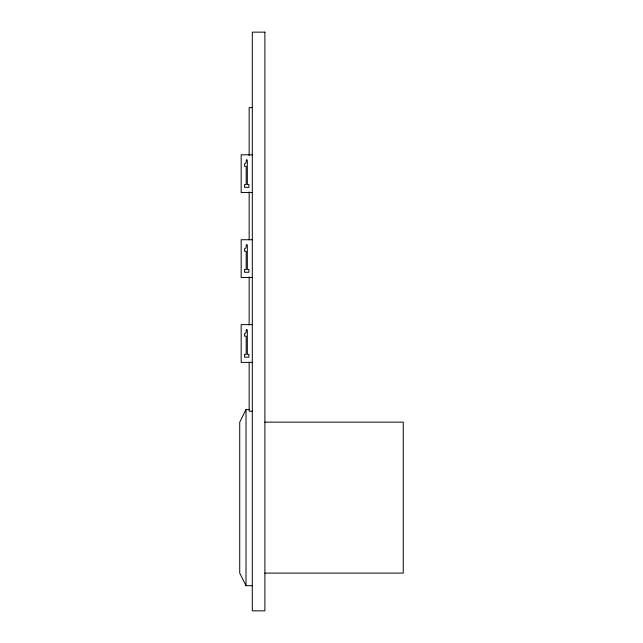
<?xml version="1.0" encoding="UTF-8"?>
<svg xmlns="http://www.w3.org/2000/svg" width="643" height="643" viewBox="0 0 643 643"><rect width="100%" height="100%" fill="white"/><g stroke="black" fill="none" stroke-linecap="round" stroke-linejoin="round"><path stroke-width="0.96" d="M249.162 409.567L246.02 409.567L239.726 422.146L239.726 573.106L246.02 585.693L252.305 585.693M252.305 107.63L249.162 107.63L249.162 155.727M252.305 154.81L241.165 154.81L241.165 192.554L252.305 192.554M252.305 239.726L241.165 239.726L241.165 277.471L252.305 277.471M252.305 324.643L241.165 324.643L241.165 362.387L252.305 362.387M252.305 411.223L249.162 411.223L249.162 362.122M264.892 422.146L403.274 422.146L403.274 573.106L264.892 573.106M249.162 191.799L249.162 239.887M249.162 276.956L249.162 325.053M246.02 409.567L246.02 585.693M246.406 160.019L245.923 163.025L244.581 163.82L244.581 166.312L246.189 166.312L246.189 184.565L244.581 184.565L244.581 187.346L248.889 187.346L248.889 184.565L247.322 184.565L247.322 160.019L246.406 160.019M246.406 244.935L245.923 247.941L244.581 248.737L244.581 251.228L246.189 251.228L246.189 269.481L244.581 269.481L244.581 272.262L248.889 272.262L248.889 269.481L247.322 269.481L247.322 244.935L246.406 244.935M246.406 329.851L245.923 332.865L244.581 333.661L244.581 336.144L246.189 336.144L246.189 354.397L244.581 354.397L244.581 357.178L248.889 357.178L248.889 354.397L247.322 354.397L247.322 329.851L246.406 329.851M264.892 32.15L252.305 32.15L252.305 610.85L264.892 610.85L264.892 32.15"/></g></svg>
